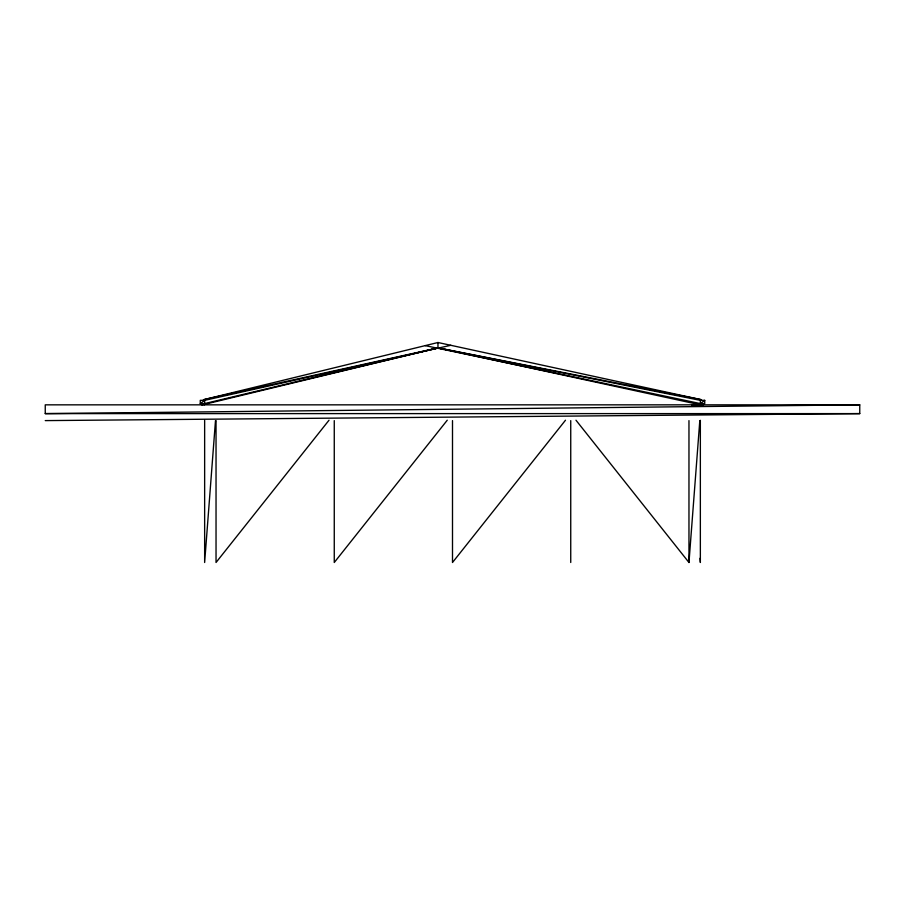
<?xml version="1.0" encoding="UTF-8"?>
<svg xmlns="http://www.w3.org/2000/svg" width="905" height="905" viewBox="0 0 905 905"><rect width="100%" height="100%" fill="white"/><g stroke="black" fill="none" stroke-linecap="round" stroke-linejoin="round"><path stroke-width="1.36" d="M215.492 420.621L204.643 562.491L204.643 420.327M575.987 420.225L688.965 562.491L699.814 420.621M329.013 420.225L216.035 562.491L216.035 420.621M447.24 420.225L334.262 562.491L334.262 420.621M565.478 420.225L452.5 562.491L452.5 420.621M204.643 400.338L200.265 400.338L200.265 403.596L204.643 400.338L450.803 345.291M700.357 403.596L704.735 400.338L704.735 403.596L700.357 403.596L425.203 345.62M203.399 399.739L437.963 342.509L701.466 399.716M201.826 404.999L437.963 347.916L700.357 399.467L700.357 404.84L703.174 404.999M704.735 400.338L700.357 400.338L437.963 347.916L204.643 403.596L200.265 403.596M700.357 404.84L691.884 404.999L700.357 404.84L437.963 347.916L204.643 399.433L204.643 404.84M859.75 404.84L45.25 404.84L45.25 413.608L859.75 404.84L859.75 413.608L45.25 420.61M45.25 413.608L859.75 413.608M700.051 558.272L700.357 562.491L700.357 420.327M688.965 420.621L688.965 562.491M570.738 420.621L570.738 562.491M437.963 342.509L437.963 347.916"/></g></svg>
